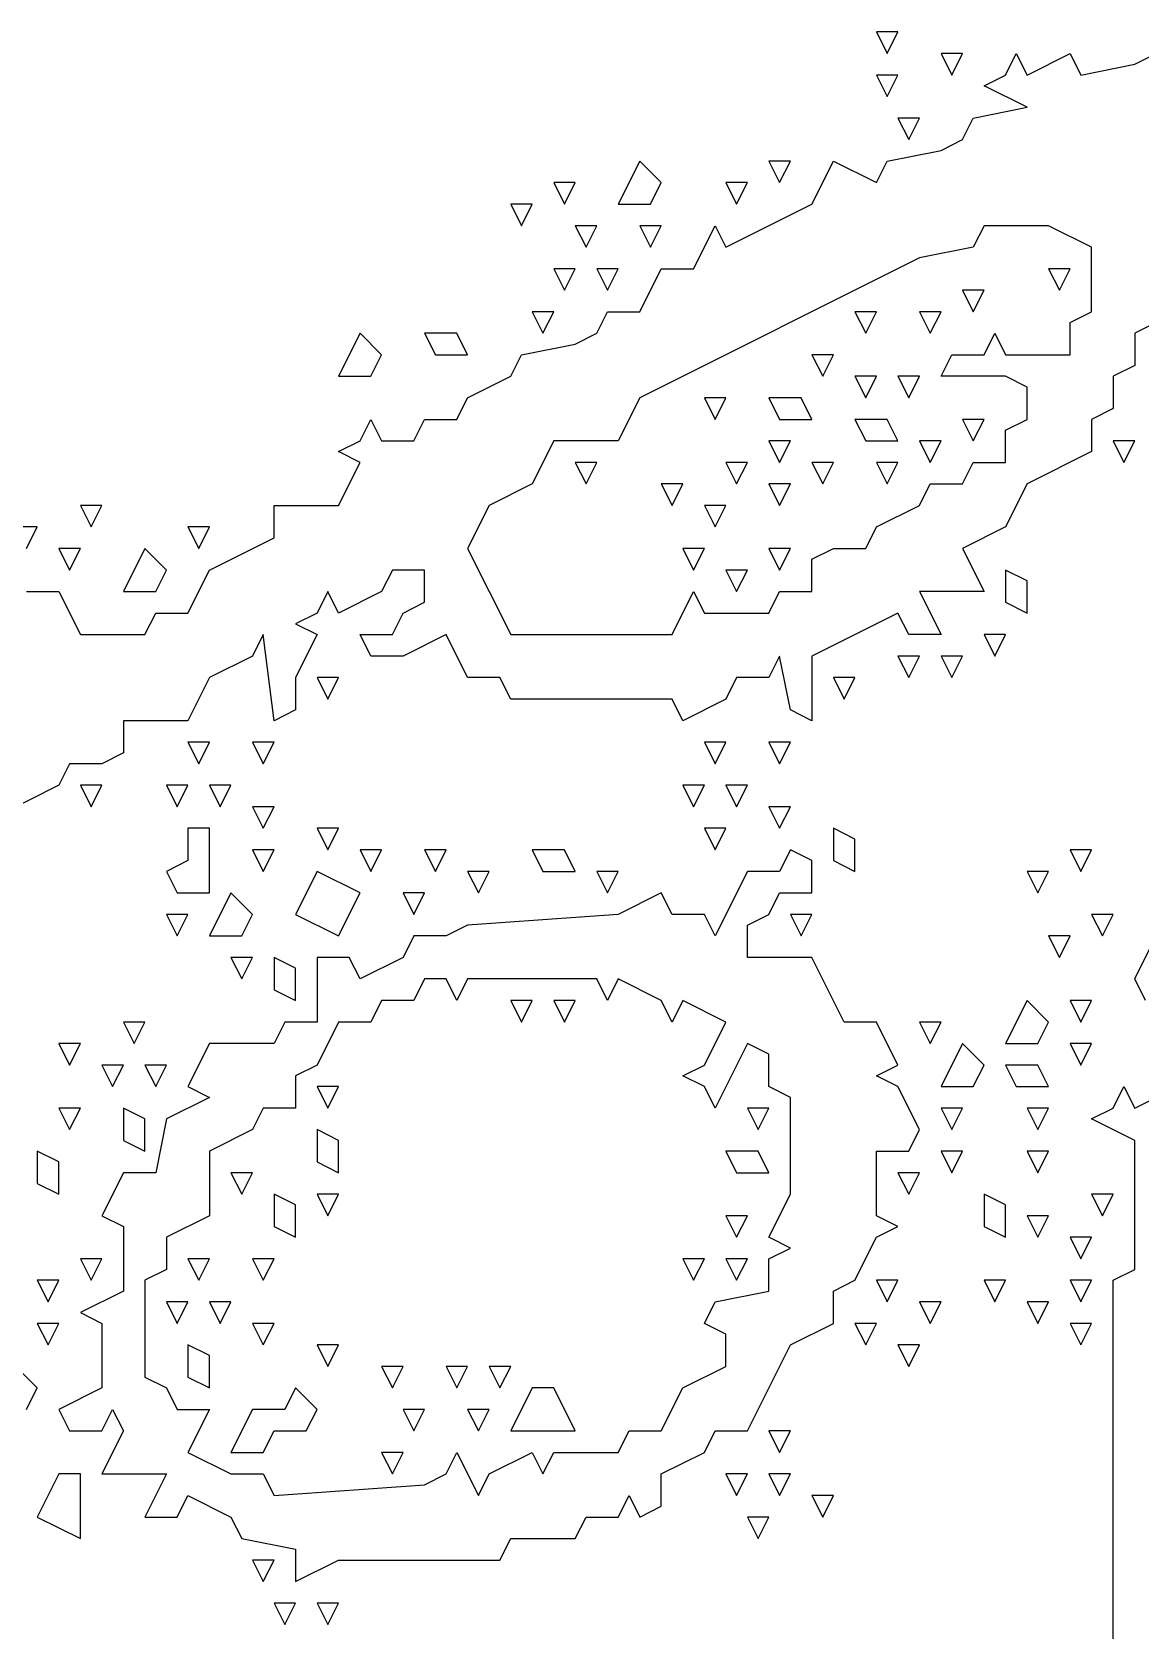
# Model space of a CAD drawing. Extents: x 2 to 124, y 0 to 170.
# Drawn here: x 62.5 to 70.79, y 79.16 to 91.12 of the extents above; entities that cross this region are included whole.
import ezdxf

# ---------------------------------------------------------------- set-up
doc = ezdxf.new("R2010")
doc.units = 0
doc.layers.add('Layer0', color=7, linetype='Continuous')

msp = doc.modelspace()

# ---------------------------------------------------------------- linework, layer by layer
at = {"layer": 'Layer0', "color": 5, "linetype": 'CONTINUOUS'}
for p, q in [((68.82102, 91.11742, 0.1), (68.90152, 90.95644, 0.1)), ((68.98201, 91.11742, 0.1), (68.82102, 91.11742, 0.1)), ((68.90152, 90.95644, 0.1), (68.98201, 91.11742, 0.1)), ((70.75284, 90.87595, 0.1), (71.07481, 91.03693, 0.1)), ((69.30398, 90.95644, 0.1), (69.38447, 90.79545, 0.1)), ((69.46496, 90.95644, 0.1), (69.30398, 90.95644, 0.1)), ((69.38447, 90.79545, 0.1), (69.46496, 90.95644, 0.1)), ((69.78693, 90.79545, 0.1), (69.86742, 90.95644, 0.1)), ((69.86742, 90.95644, 0.1), (69.94792, 90.79545, 0.1)), ((69.94792, 90.79545, 0.1), (70.26989, 90.95644, 0.1)), ((70.26989, 90.95644, 0.1), (70.35038, 90.79545, 0.1)), ((70.35038, 90.79545, 0.1), (70.75284, 90.87595, 0.1)), ((68.82102, 90.79545, 0.1), (68.90152, 90.63447, 0.1)), ((68.98201, 90.79545, 0.1), (68.82102, 90.79545, 0.1)), ((68.90152, 90.63447, 0.1), (68.98201, 90.79545, 0.1)), ((69.62595, 90.71496, 0.1), (69.78693, 90.79545, 0.1)), ((69.94792, 90.55398, 0.1), (69.62595, 90.71496, 0.1)), ((69.54545, 90.47348, 0.1), (69.94792, 90.55398, 0.1)), ((68.98201, 90.47348, 0.1), (69.0625, 90.3125, 0.1)), ((69.14299, 90.47348, 0.1), (68.98201, 90.47348, 0.1)), ((69.0625, 90.3125, 0.1), (69.14299, 90.47348, 0.1)), ((69.46496, 90.3125, 0.1), (69.54545, 90.47348, 0.1)), ((69.30398, 90.23201, 0.1), (69.46496, 90.3125, 0.1)), ((67.05019, 90.15152, 0.1), (66.8892, 89.82955, 0.1)), ((67.21117, 89.99053, 0.1), (67.05019, 90.15152, 0.1)), ((68.0161, 90.15152, 0.1), (68.09659, 89.99053, 0.1)), ((68.17708, 90.15152, 0.1), (68.0161, 90.15152, 0.1)), ((68.09659, 89.99053, 0.1), (68.17708, 90.15152, 0.1)), ((68.33807, 89.82955, 0.1), (68.49905, 90.15152, 0.1)), ((68.49905, 90.15152, 0.1), (68.82102, 89.99053, 0.1)), ((68.82102, 89.99053, 0.1), (68.90152, 90.15152, 0.1)), ((68.90152, 90.15152, 0.1), (69.30398, 90.23201, 0.1)), ((66.40625, 89.99053, 0.1), (66.48674, 89.82955, 0.1)), ((66.56723, 89.99053, 0.1), (66.40625, 89.99053, 0.1)), ((66.48674, 89.82955, 0.1), (66.56723, 89.99053, 0.1)), ((67.13068, 89.82955, 0.1), (67.21117, 89.99053, 0.1)), ((67.69413, 89.99053, 0.1), (67.77462, 89.82955, 0.1)), ((67.85511, 89.99053, 0.1), (67.69413, 89.99053, 0.1)), ((67.77462, 89.82955, 0.1), (67.85511, 89.99053, 0.1)), ((66.08428, 89.82955, 0.1), (66.16477, 89.66856, 0.1)), ((66.24527, 89.82955, 0.1), (66.08428, 89.82955, 0.1)), ((66.16477, 89.66856, 0.1), (66.24527, 89.82955, 0.1)), ((66.8892, 89.82955, 0.1), (67.13068, 89.82955, 0.1)), ((67.69413, 89.50758, 0.1), (68.33807, 89.82955, 0.1)), ((66.56723, 89.66856, 0.1), (66.64773, 89.50758, 0.1)), ((66.72822, 89.66856, 0.1), (66.56723, 89.66856, 0.1)), ((66.64773, 89.50758, 0.1), (66.72822, 89.66856, 0.1)), ((67.05019, 89.66856, 0.1), (67.13068, 89.50758, 0.1)), ((67.21117, 89.66856, 0.1), (67.05019, 89.66856, 0.1)), ((67.13068, 89.50758, 0.1), (67.21117, 89.66856, 0.1)), ((67.45265, 89.34659, 0.1), (67.61364, 89.66856, 0.1)), ((67.61364, 89.66856, 0.1), (67.69413, 89.50758, 0.1)), ((69.62595, 89.66856, 0.1), (69.54545, 89.50758, 0.1)), ((70.1089, 89.66856, 0.1), (69.62595, 89.66856, 0.1)), ((70.43087, 89.50758, 0.1), (70.1089, 89.66856, 0.1)), ((69.14299, 89.42708, 0.1), (67.05019, 88.38068, 0.1)), ((69.54545, 89.50758, 0.1), (69.14299, 89.42708, 0.1)), ((70.43087, 89.02462, 0.1), (70.43087, 89.50758, 0.1)), ((66.40625, 89.34659, 0.1), (66.48674, 89.18561, 0.1)), ((66.56723, 89.34659, 0.1), (66.40625, 89.34659, 0.1)), ((66.48674, 89.18561, 0.1), (66.56723, 89.34659, 0.1)), ((66.72822, 89.34659, 0.1), (66.80871, 89.18561, 0.1)), ((66.8892, 89.34659, 0.1), (66.72822, 89.34659, 0.1)), ((66.80871, 89.18561, 0.1), (66.8892, 89.34659, 0.1)), ((67.05019, 89.02462, 0.1), (67.21117, 89.34659, 0.1)), ((67.21117, 89.34659, 0.1), (67.45265, 89.34659, 0.1)), ((70.1089, 89.34659, 0.1), (70.18939, 89.18561, 0.1)), ((70.26989, 89.34659, 0.1), (70.1089, 89.34659, 0.1)), ((70.18939, 89.18561, 0.1), (70.26989, 89.34659, 0.1)), ((69.46496, 89.18561, 0.1), (69.54545, 89.02462, 0.1)), ((69.62595, 89.18561, 0.1), (69.46496, 89.18561, 0.1)), ((69.54545, 89.02462, 0.1), (69.62595, 89.18561, 0.1)), ((66.24527, 89.02462, 0.1), (66.32576, 88.86364, 0.1)), ((66.40625, 89.02462, 0.1), (66.24527, 89.02462, 0.1)), ((66.32576, 88.86364, 0.1), (66.40625, 89.02462, 0.1)), ((66.72822, 88.86364, 0.1), (66.80871, 89.02462, 0.1)), ((66.80871, 89.02462, 0.1), (67.05019, 89.02462, 0.1)), ((68.66004, 89.02462, 0.1), (68.74053, 88.86364, 0.1)), ((68.82102, 89.02462, 0.1), (68.66004, 89.02462, 0.1)), ((68.74053, 88.86364, 0.1), (68.82102, 89.02462, 0.1)), ((69.14299, 89.02462, 0.1), (69.22348, 88.86364, 0.1)), ((69.30398, 89.02462, 0.1), (69.14299, 89.02462, 0.1)), ((69.22348, 88.86364, 0.1), (69.30398, 89.02462, 0.1)), ((70.26989, 88.94413, 0.1), (70.43087, 89.02462, 0.1)), ((70.26989, 88.70265, 0.1), (70.26989, 88.94413, 0.1)), ((71.07481, 89.02462, 0.1), (70.75284, 88.86364, 0.1)), ((64.95739, 88.86364, 0.1), (64.7964, 88.54167, 0.1)), ((65.11837, 88.70265, 0.1), (64.95739, 88.86364, 0.1)), ((65.44034, 88.86364, 0.1), (65.52083, 88.70265, 0.1)), ((65.68182, 88.86364, 0.1), (65.44034, 88.86364, 0.1)), ((65.76231, 88.70265, 0.1), (65.68182, 88.86364, 0.1)), ((66.56723, 88.78314, 0.1), (66.72822, 88.86364, 0.1)), ((69.62595, 88.70265, 0.1), (69.70644, 88.86364, 0.1)), ((69.70644, 88.86364, 0.1), (69.78693, 88.70265, 0.1)), ((70.75284, 88.86364, 0.1), (70.75284, 88.62216, 0.1)), ((65.03788, 88.54167, 0.1), (65.11837, 88.70265, 0.1)), ((65.52083, 88.70265, 0.1), (65.76231, 88.70265, 0.1)), ((66.08428, 88.54167, 0.1), (66.16477, 88.70265, 0.1)), ((66.16477, 88.70265, 0.1), (66.56723, 88.78314, 0.1)), ((68.33807, 88.70265, 0.1), (68.41856, 88.54167, 0.1)), ((68.49905, 88.70265, 0.1), (68.33807, 88.70265, 0.1)), ((68.41856, 88.54167, 0.1), (68.49905, 88.70265, 0.1)), ((69.30398, 88.54167, 0.1), (69.38447, 88.70265, 0.1)), ((69.38447, 88.70265, 0.1), (69.62595, 88.70265, 0.1)), ((69.78693, 88.70265, 0.1), (70.26989, 88.70265, 0.1)), ((70.75284, 88.62216, 0.1), (70.59186, 88.54167, 0.1)), ((64.7964, 88.54167, 0.1), (65.03788, 88.54167, 0.1)), ((65.76231, 88.38068, 0.1), (66.08428, 88.54167, 0.1)), ((68.66004, 88.54167, 0.1), (68.74053, 88.38068, 0.1)), ((68.82102, 88.54167, 0.1), (68.66004, 88.54167, 0.1)), ((68.74053, 88.38068, 0.1), (68.82102, 88.54167, 0.1)), ((68.98201, 88.54167, 0.1), (69.0625, 88.38068, 0.1)), ((69.14299, 88.54167, 0.1), (68.98201, 88.54167, 0.1)), ((69.0625, 88.38068, 0.1), (69.14299, 88.54167, 0.1)), ((69.78693, 88.54167, 0.1), (69.30398, 88.54167, 0.1)), ((69.94792, 88.46117, 0.1), (69.78693, 88.54167, 0.1)), ((69.94792, 88.2197, 0.1), (69.94792, 88.46117, 0.1)), ((70.59186, 88.54167, 0.1), (70.59186, 88.30019, 0.1)), ((65.68182, 88.2197, 0.1), (65.76231, 88.38068, 0.1)), ((67.05019, 88.38068, 0.1), (66.8892, 88.05871, 0.1)), ((67.53314, 88.38068, 0.1), (67.61364, 88.2197, 0.1)), ((67.69413, 88.38068, 0.1), (67.53314, 88.38068, 0.1)), ((67.61364, 88.2197, 0.1), (67.69413, 88.38068, 0.1)), ((68.0161, 88.38068, 0.1), (68.09659, 88.2197, 0.1)), ((68.25758, 88.38068, 0.1), (68.0161, 88.38068, 0.1)), ((68.33807, 88.2197, 0.1), (68.25758, 88.38068, 0.1)), ((64.95739, 88.05871, 0.1), (65.03788, 88.2197, 0.1)), ((65.03788, 88.2197, 0.1), (65.11837, 88.05871, 0.1)), ((65.35985, 88.05871, 0.1), (65.44034, 88.2197, 0.1)), ((65.44034, 88.2197, 0.1), (65.68182, 88.2197, 0.1)), ((68.09659, 88.2197, 0.1), (68.33807, 88.2197, 0.1)), ((68.66004, 88.2197, 0.1), (68.74053, 88.05871, 0.1)), ((68.90152, 88.2197, 0.1), (68.66004, 88.2197, 0.1)), ((68.98201, 88.05871, 0.1), (68.90152, 88.2197, 0.1)), ((69.46496, 88.2197, 0.1), (69.54545, 88.05871, 0.1)), ((69.62595, 88.2197, 0.1), (69.46496, 88.2197, 0.1)), ((69.54545, 88.05871, 0.1), (69.62595, 88.2197, 0.1)), ((69.78693, 88.1392, 0.1), (69.94792, 88.2197, 0.1)), ((70.59186, 88.30019, 0.1), (70.43087, 88.2197, 0.1)), ((70.43087, 88.2197, 0.1), (70.43087, 87.97822, 0.1)), ((69.78693, 87.89773, 0.1), (69.78693, 88.1392, 0.1)), ((64.7964, 87.97822, 0.1), (64.95739, 88.05871, 0.1)), ((64.95739, 87.89773, 0.1), (64.7964, 87.97822, 0.1)), ((65.11837, 88.05871, 0.1), (65.35985, 88.05871, 0.1)), ((66.40625, 88.05871, 0.1), (66.24527, 87.73674, 0.1)), ((66.8892, 88.05871, 0.1), (66.40625, 88.05871, 0.1)), ((68.0161, 88.05871, 0.1), (68.09659, 87.89773, 0.1)), ((68.17708, 88.05871, 0.1), (68.0161, 88.05871, 0.1)), ((68.09659, 87.89773, 0.1), (68.17708, 88.05871, 0.1)), ((68.74053, 88.05871, 0.1), (68.98201, 88.05871, 0.1)), ((69.14299, 88.05871, 0.1), (69.22348, 87.89773, 0.1)), ((69.30398, 88.05871, 0.1), (69.14299, 88.05871, 0.1)), ((69.22348, 87.89773, 0.1), (69.30398, 88.05871, 0.1)), ((70.43087, 87.97822, 0.1), (69.94792, 87.73674, 0.1)), ((70.59186, 88.05871, 0.1), (70.67235, 87.89773, 0.1)), ((70.75284, 88.05871, 0.1), (70.59186, 88.05871, 0.1)), ((70.67235, 87.89773, 0.1), (70.75284, 88.05871, 0.1)), ((64.7964, 87.57576, 0.1), (64.95739, 87.89773, 0.1)), ((66.56723, 87.89773, 0.1), (66.64773, 87.73674, 0.1)), ((66.72822, 87.89773, 0.1), (66.56723, 87.89773, 0.1)), ((66.64773, 87.73674, 0.1), (66.72822, 87.89773, 0.1)), ((67.69413, 87.89773, 0.1), (67.77462, 87.73674, 0.1)), ((67.85511, 87.89773, 0.1), (67.69413, 87.89773, 0.1)), ((67.77462, 87.73674, 0.1), (67.85511, 87.89773, 0.1)), ((68.33807, 87.89773, 0.1), (68.41856, 87.73674, 0.1)), ((68.49905, 87.89773, 0.1), (68.33807, 87.89773, 0.1)), ((68.41856, 87.73674, 0.1), (68.49905, 87.89773, 0.1)), ((68.82102, 87.89773, 0.1), (68.90152, 87.73674, 0.1)), ((68.98201, 87.89773, 0.1), (68.82102, 87.89773, 0.1)), ((68.90152, 87.73674, 0.1), (68.98201, 87.89773, 0.1)), ((69.46496, 87.73674, 0.1), (69.54545, 87.89773, 0.1)), ((69.54545, 87.89773, 0.1), (69.78693, 87.89773, 0.1)), ((66.24527, 87.73674, 0.1), (65.9233, 87.57576, 0.1)), ((67.21117, 87.73674, 0.1), (67.29167, 87.57576, 0.1)), ((67.37216, 87.73674, 0.1), (67.21117, 87.73674, 0.1)), ((67.29167, 87.57576, 0.1), (67.37216, 87.73674, 0.1)), ((68.0161, 87.73674, 0.1), (68.09659, 87.57576, 0.1)), ((68.17708, 87.73674, 0.1), (68.0161, 87.73674, 0.1)), ((68.09659, 87.57576, 0.1), (68.17708, 87.73674, 0.1)), ((69.14299, 87.57576, 0.1), (69.22348, 87.73674, 0.1)), ((69.22348, 87.73674, 0.1), (69.46496, 87.73674, 0.1)), ((69.94792, 87.73674, 0.1), (69.78693, 87.41477, 0.1)), ((62.86458, 87.57576, 0.1), (62.94508, 87.41477, 0.1)), ((63.02557, 87.57576, 0.1), (62.86458, 87.57576, 0.1)), ((62.94508, 87.41477, 0.1), (63.02557, 87.57576, 0.1)), ((64.31345, 87.33428, 0.1), (64.31345, 87.57576, 0.1)), ((64.31345, 87.57576, 0.1), (64.7964, 87.57576, 0.1)), ((65.9233, 87.57576, 0.1), (65.76231, 87.25379, 0.1)), ((67.53314, 87.57576, 0.1), (67.61364, 87.41477, 0.1)), ((67.69413, 87.57576, 0.1), (67.53314, 87.57576, 0.1)), ((67.61364, 87.41477, 0.1), (67.69413, 87.57576, 0.1)), ((68.82102, 87.41477, 0.1), (69.14299, 87.57576, 0.1)), ((62.54261, 87.41477, 0.1), (62.38163, 87.41477, 0.1)), ((62.46212, 87.25379, 0.1), (62.54261, 87.41477, 0.1)), ((63.66951, 87.41477, 0.1), (63.75, 87.25379, 0.1)), ((63.83049, 87.41477, 0.1), (63.66951, 87.41477, 0.1)), ((63.75, 87.25379, 0.1), (63.83049, 87.41477, 0.1)), ((68.74053, 87.25379, 0.1), (68.82102, 87.41477, 0.1)), ((69.78693, 87.41477, 0.1), (69.46496, 87.25379, 0.1)), ((63.83049, 87.0928, 0.1), (64.31345, 87.33428, 0.1)), ((62.7036, 87.25379, 0.1), (62.78409, 87.0928, 0.1)), ((62.86458, 87.25379, 0.1), (62.7036, 87.25379, 0.1)), ((62.78409, 87.0928, 0.1), (62.86458, 87.25379, 0.1)), ((63.34754, 87.25379, 0.1), (63.18655, 86.93182, 0.1)), ((63.50852, 87.0928, 0.1), (63.34754, 87.25379, 0.1)), ((65.76231, 87.25379, 0.1), (66.08428, 86.60985, 0.1)), ((67.37216, 87.25379, 0.1), (67.45265, 87.0928, 0.1)), ((67.53314, 87.25379, 0.1), (67.37216, 87.25379, 0.1)), ((67.45265, 87.0928, 0.1), (67.53314, 87.25379, 0.1)), ((68.0161, 87.25379, 0.1), (68.09659, 87.0928, 0.1)), ((68.17708, 87.25379, 0.1), (68.0161, 87.25379, 0.1)), ((68.09659, 87.0928, 0.1), (68.17708, 87.25379, 0.1)), ((68.33807, 87.1733, 0.1), (68.49905, 87.25379, 0.1)), ((68.33807, 86.93182, 0.1), (68.33807, 87.1733, 0.1)), ((68.49905, 87.25379, 0.1), (68.74053, 87.25379, 0.1)), ((69.46496, 87.25379, 0.1), (69.62595, 86.93182, 0.1)), ((63.42803, 86.93182, 0.1), (63.50852, 87.0928, 0.1)), ((63.66951, 86.77083, 0.1), (63.83049, 87.0928, 0.1)), ((65.19886, 87.0928, 0.1), (65.11837, 86.93182, 0.1)), ((65.44034, 87.0928, 0.1), (65.19886, 87.0928, 0.1)), ((65.44034, 86.85133, 0.1), (65.44034, 87.0928, 0.1)), ((67.69413, 87.0928, 0.1), (67.77462, 86.93182, 0.1)), ((67.85511, 87.0928, 0.1), (67.69413, 87.0928, 0.1)), ((67.77462, 86.93182, 0.1), (67.85511, 87.0928, 0.1)), ((69.78693, 87.0928, 0.1), (69.78693, 86.85133, 0.1)), ((69.94792, 87.01231, 0.1), (69.78693, 87.0928, 0.1)), ((62.46212, 86.93182, 0.1), (62.7036, 86.93182, 0.1)), ((62.7036, 86.93182, 0.1), (62.86458, 86.60985, 0.1)), ((63.18655, 86.93182, 0.1), (63.42803, 86.93182, 0.1)), ((64.71591, 86.93182, 0.1), (64.63542, 86.77083, 0.1)), ((64.7964, 86.77083, 0.1), (64.71591, 86.93182, 0.1)), ((65.11837, 86.93182, 0.1), (64.7964, 86.77083, 0.1)), ((67.29167, 86.60985, 0.1), (67.45265, 86.93182, 0.1)), ((67.45265, 86.93182, 0.1), (67.53314, 86.77083, 0.1)), ((68.0161, 86.77083, 0.1), (68.09659, 86.93182, 0.1)), ((68.09659, 86.93182, 0.1), (68.33807, 86.93182, 0.1)), ((69.62595, 86.93182, 0.1), (69.14299, 86.93182, 0.1)), ((69.14299, 86.93182, 0.1), (69.30398, 86.60985, 0.1)), ((69.94792, 86.77083, 0.1), (69.94792, 87.01231, 0.1)), ((65.27936, 86.77083, 0.1), (65.44034, 86.85133, 0.1)), ((69.78693, 86.85133, 0.1), (69.94792, 86.77083, 0.1)), ((63.34754, 86.60985, 0.1), (63.42803, 86.77083, 0.1)), ((63.42803, 86.77083, 0.1), (63.66951, 86.77083, 0.1)), ((64.63542, 86.77083, 0.1), (64.47443, 86.69034, 0.1)), ((64.47443, 86.69034, 0.1), (64.63542, 86.60985, 0.1)), ((65.19886, 86.60985, 0.1), (65.27936, 86.77083, 0.1)), ((67.53314, 86.77083, 0.1), (68.0161, 86.77083, 0.1)), ((68.98201, 86.77083, 0.1), (68.33807, 86.44886, 0.1)), ((69.0625, 86.60985, 0.1), (68.98201, 86.77083, 0.1)), ((62.86458, 86.60985, 0.1), (63.34754, 86.60985, 0.1)), ((64.23295, 86.60985, 0.1), (64.15246, 86.44886, 0.1)), ((64.31345, 85.96591, 0.1), (64.23295, 86.60985, 0.1)), ((64.63542, 86.60985, 0.1), (64.47443, 86.28788, 0.1)), ((65.03788, 86.44886, 0.1), (64.95739, 86.60985, 0.1)), ((64.95739, 86.60985, 0.1), (65.19886, 86.60985, 0.1)), ((65.60133, 86.60985, 0.1), (65.27936, 86.44886, 0.1)), ((65.76231, 86.28788, 0.1), (65.60133, 86.60985, 0.1)), ((66.08428, 86.60985, 0.1), (67.29167, 86.60985, 0.1)), ((69.30398, 86.60985, 0.1), (69.0625, 86.60985, 0.1)), ((69.62595, 86.60985, 0.1), (69.70644, 86.44886, 0.1)), ((69.78693, 86.60985, 0.1), (69.62595, 86.60985, 0.1)), ((69.70644, 86.44886, 0.1), (69.78693, 86.60985, 0.1)), ((64.15246, 86.44886, 0.1), (63.83049, 86.28788, 0.1)), ((65.27936, 86.44886, 0.1), (65.03788, 86.44886, 0.1)), ((68.09659, 86.44886, 0.1), (68.0161, 86.28788, 0.1)), ((68.17708, 86.0464, 0.1), (68.09659, 86.44886, 0.1)), ((68.33807, 86.44886, 0.1), (68.33807, 85.96591, 0.1)), ((68.98201, 86.44886, 0.1), (69.0625, 86.28788, 0.1)), ((69.14299, 86.44886, 0.1), (68.98201, 86.44886, 0.1)), ((69.0625, 86.28788, 0.1), (69.14299, 86.44886, 0.1)), ((69.30398, 86.44886, 0.1), (69.38447, 86.28788, 0.1)), ((69.46496, 86.44886, 0.1), (69.30398, 86.44886, 0.1)), ((69.38447, 86.28788, 0.1), (69.46496, 86.44886, 0.1)), ((63.83049, 86.28788, 0.1), (63.66951, 85.96591, 0.1)), ((64.47443, 86.28788, 0.1), (64.47443, 86.0464, 0.1)), ((64.63542, 86.28788, 0.1), (64.71591, 86.12689, 0.1)), ((64.7964, 86.28788, 0.1), (64.63542, 86.28788, 0.1)), ((64.71591, 86.12689, 0.1), (64.7964, 86.28788, 0.1)), ((66.00379, 86.28788, 0.1), (65.76231, 86.28788, 0.1)), ((66.08428, 86.12689, 0.1), (66.00379, 86.28788, 0.1)), ((67.77462, 86.28788, 0.1), (67.69413, 86.12689, 0.1)), ((68.0161, 86.28788, 0.1), (67.77462, 86.28788, 0.1)), ((68.49905, 86.28788, 0.1), (68.57955, 86.12689, 0.1)), ((68.66004, 86.28788, 0.1), (68.49905, 86.28788, 0.1)), ((68.57955, 86.12689, 0.1), (68.66004, 86.28788, 0.1)), ((67.29167, 86.12689, 0.1), (66.08428, 86.12689, 0.1)), ((67.37216, 85.96591, 0.1), (67.29167, 86.12689, 0.1)), ((67.69413, 86.12689, 0.1), (67.37216, 85.96591, 0.1)), ((63.66951, 85.96591, 0.1), (63.18655, 85.96591, 0.1)), ((63.18655, 85.96591, 0.1), (63.18655, 85.72443, 0.1)), ((64.47443, 86.0464, 0.1), (64.31345, 85.96591, 0.1)), ((68.33807, 85.96591, 0.1), (68.17708, 86.0464, 0.1)), ((63.18655, 85.72443, 0.1), (63.02557, 85.64394, 0.1)), ((63.66951, 85.80492, 0.1), (63.75, 85.64394, 0.1)), ((63.83049, 85.80492, 0.1), (63.66951, 85.80492, 0.1)), ((63.75, 85.64394, 0.1), (63.83049, 85.80492, 0.1)), ((64.15246, 85.80492, 0.1), (64.23295, 85.64394, 0.1)), ((64.31345, 85.80492, 0.1), (64.15246, 85.80492, 0.1)), ((64.23295, 85.64394, 0.1), (64.31345, 85.80492, 0.1)), ((67.53314, 85.80492, 0.1), (67.61364, 85.64394, 0.1)), ((67.69413, 85.80492, 0.1), (67.53314, 85.80492, 0.1)), ((67.61364, 85.64394, 0.1), (67.69413, 85.80492, 0.1)), ((68.0161, 85.80492, 0.1), (68.09659, 85.64394, 0.1)), ((68.17708, 85.80492, 0.1), (68.0161, 85.80492, 0.1)), ((68.09659, 85.64394, 0.1), (68.17708, 85.80492, 0.1)), ((62.78409, 85.64394, 0.1), (62.7036, 85.48295, 0.1)), ((63.02557, 85.64394, 0.1), (62.78409, 85.64394, 0.1)), ((62.7036, 85.48295, 0.1), (62.05966, 85.16098, 0.1)), ((62.86458, 85.48295, 0.1), (62.94508, 85.32197, 0.1)), ((63.02557, 85.48295, 0.1), (62.86458, 85.48295, 0.1)), ((62.94508, 85.32197, 0.1), (63.02557, 85.48295, 0.1)), ((63.50852, 85.48295, 0.1), (63.58902, 85.32197, 0.1)), ((63.66951, 85.48295, 0.1), (63.50852, 85.48295, 0.1)), ((63.58902, 85.32197, 0.1), (63.66951, 85.48295, 0.1)), ((63.83049, 85.48295, 0.1), (63.91098, 85.32197, 0.1)), ((63.99148, 85.48295, 0.1), (63.83049, 85.48295, 0.1)), ((63.91098, 85.32197, 0.1), (63.99148, 85.48295, 0.1)), ((67.37216, 85.48295, 0.1), (67.45265, 85.32197, 0.1)), ((67.53314, 85.48295, 0.1), (67.37216, 85.48295, 0.1)), ((67.45265, 85.32197, 0.1), (67.53314, 85.48295, 0.1)), ((67.69413, 85.48295, 0.1), (67.77462, 85.32197, 0.1)), ((67.85511, 85.48295, 0.1), (67.69413, 85.48295, 0.1)), ((67.77462, 85.32197, 0.1), (67.85511, 85.48295, 0.1)), ((64.15246, 85.32197, 0.1), (64.23295, 85.16098, 0.1)), ((64.31345, 85.32197, 0.1), (64.15246, 85.32197, 0.1)), ((64.23295, 85.16098, 0.1), (64.31345, 85.32197, 0.1)), ((68.0161, 85.32197, 0.1), (68.09659, 85.16098, 0.1)), ((68.17708, 85.32197, 0.1), (68.0161, 85.32197, 0.1)), ((68.09659, 85.16098, 0.1), (68.17708, 85.32197, 0.1)), ((63.66951, 85.16098, 0.1), (63.66951, 84.91951, 0.1)), ((63.83049, 85.16098, 0.1), (63.66951, 85.16098, 0.1)), ((63.83049, 84.67803, 0.1), (63.83049, 85.16098, 0.1)), ((64.63542, 85.16098, 0.1), (64.71591, 85, 0.1)), ((64.7964, 85.16098, 0.1), (64.63542, 85.16098, 0.1)), ((64.71591, 85, 0.1), (64.7964, 85.16098, 0.1)), ((67.53314, 85.16098, 0.1), (67.61364, 85, 0.1)), ((67.69413, 85.16098, 0.1), (67.53314, 85.16098, 0.1)), ((67.61364, 85, 0.1), (67.69413, 85.16098, 0.1)), ((68.49905, 85.16098, 0.1), (68.49905, 84.91951, 0.1)), ((68.66004, 85.08049, 0.1), (68.49905, 85.16098, 0.1)), ((64.15246, 85, 0.1), (64.23295, 84.83902, 0.1)), ((64.31345, 85, 0.1), (64.15246, 85, 0.1)), ((64.23295, 84.83902, 0.1), (64.31345, 85, 0.1)), ((64.95739, 85, 0.1), (65.03788, 84.83902, 0.1)), ((65.11837, 85, 0.1), (64.95739, 85, 0.1)), ((65.03788, 84.83902, 0.1), (65.11837, 85, 0.1)), ((65.44034, 85, 0.1), (65.52083, 84.83902, 0.1)), ((65.60133, 85, 0.1), (65.44034, 85, 0.1)), ((65.52083, 84.83902, 0.1), (65.60133, 85, 0.1)), ((66.24527, 85, 0.1), (66.32576, 84.83902, 0.1)), ((66.48674, 85, 0.1), (66.24527, 85, 0.1)), ((66.56723, 84.83902, 0.1), (66.48674, 85, 0.1)), ((68.17708, 85, 0.1), (68.09659, 84.83902, 0.1)), ((68.33807, 84.91951, 0.1), (68.17708, 85, 0.1)), ((68.66004, 84.83902, 0.1), (68.66004, 85.08049, 0.1)), ((70.26989, 85, 0.1), (70.35038, 84.83902, 0.1)), ((70.43087, 85, 0.1), (70.26989, 85, 0.1)), ((70.35038, 84.83902, 0.1), (70.43087, 85, 0.1)), ((63.66951, 84.91951, 0.1), (63.50852, 84.83902, 0.1)), ((68.33807, 84.67803, 0.1), (68.33807, 84.91951, 0.1)), ((68.49905, 84.91951, 0.1), (68.66004, 84.83902, 0.1)), ((63.50852, 84.83902, 0.1), (63.58902, 84.67803, 0.1)), ((64.63542, 84.83902, 0.1), (64.47443, 84.51705, 0.1)), ((64.95739, 84.67803, 0.1), (64.63542, 84.83902, 0.1)), ((65.76231, 84.83902, 0.1), (65.8428, 84.67803, 0.1)), ((65.9233, 84.83902, 0.1), (65.76231, 84.83902, 0.1)), ((65.8428, 84.67803, 0.1), (65.9233, 84.83902, 0.1)), ((66.32576, 84.83902, 0.1), (66.56723, 84.83902, 0.1)), ((66.72822, 84.83902, 0.1), (66.80871, 84.67803, 0.1)), ((66.8892, 84.83902, 0.1), (66.72822, 84.83902, 0.1)), ((66.80871, 84.67803, 0.1), (66.8892, 84.83902, 0.1)), ((67.85511, 84.83902, 0.1), (67.61364, 84.35606, 0.1)), ((68.09659, 84.83902, 0.1), (67.85511, 84.83902, 0.1)), ((69.94792, 84.83902, 0.1), (70.02841, 84.67803, 0.1)), ((70.1089, 84.83902, 0.1), (69.94792, 84.83902, 0.1)), ((70.02841, 84.67803, 0.1), (70.1089, 84.83902, 0.1)), ((63.58902, 84.67803, 0.1), (63.83049, 84.67803, 0.1)), ((63.99148, 84.67803, 0.1), (63.83049, 84.35606, 0.1)), ((64.15246, 84.51705, 0.1), (63.99148, 84.67803, 0.1)), ((64.7964, 84.35606, 0.1), (64.95739, 84.67803, 0.1)), ((65.27936, 84.67803, 0.1), (65.35985, 84.51705, 0.1)), ((65.44034, 84.67803, 0.1), (65.27936, 84.67803, 0.1)), ((65.35985, 84.51705, 0.1), (65.44034, 84.67803, 0.1)), ((67.21117, 84.67803, 0.1), (66.8892, 84.51705, 0.1)), ((67.29167, 84.51705, 0.1), (67.21117, 84.67803, 0.1)), ((68.0161, 84.51705, 0.1), (68.09659, 84.67803, 0.1)), ((68.09659, 84.67803, 0.1), (68.33807, 84.67803, 0.1)), ((63.50852, 84.51705, 0.1), (63.58902, 84.35606, 0.1)), ((63.66951, 84.51705, 0.1), (63.50852, 84.51705, 0.1)), ((63.58902, 84.35606, 0.1), (63.66951, 84.51705, 0.1)), ((64.07197, 84.35606, 0.1), (64.15246, 84.51705, 0.1)), ((64.47443, 84.51705, 0.1), (64.7964, 84.35606, 0.1)), ((66.8892, 84.51705, 0.1), (65.76231, 84.43655, 0.1)), ((67.53314, 84.51705, 0.1), (67.29167, 84.51705, 0.1)), ((67.61364, 84.35606, 0.1), (67.53314, 84.51705, 0.1)), ((67.85511, 84.43655, 0.1), (68.0161, 84.51705, 0.1)), ((68.17708, 84.51705, 0.1), (68.25758, 84.35606, 0.1)), ((68.33807, 84.51705, 0.1), (68.17708, 84.51705, 0.1)), ((68.25758, 84.35606, 0.1), (68.33807, 84.51705, 0.1)), ((70.43087, 84.51705, 0.1), (70.51136, 84.35606, 0.1)), ((70.59186, 84.51705, 0.1), (70.43087, 84.51705, 0.1)), ((70.51136, 84.35606, 0.1), (70.59186, 84.51705, 0.1)), ((65.76231, 84.43655, 0.1), (65.60133, 84.35606, 0.1)), ((67.85511, 84.19508, 0.1), (67.85511, 84.43655, 0.1)), ((63.83049, 84.35606, 0.1), (64.07197, 84.35606, 0.1)), ((65.35985, 84.35606, 0.1), (65.27936, 84.19508, 0.1)), ((65.60133, 84.35606, 0.1), (65.35985, 84.35606, 0.1)), ((70.1089, 84.35606, 0.1), (70.18939, 84.19508, 0.1)), ((70.26989, 84.35606, 0.1), (70.1089, 84.35606, 0.1)), ((70.18939, 84.19508, 0.1), (70.26989, 84.35606, 0.1)), ((70.75284, 84.03409, 0.1), (70.91383, 84.35606, 0.1)), ((63.99148, 84.19508, 0.1), (64.07197, 84.03409, 0.1)), ((64.15246, 84.19508, 0.1), (63.99148, 84.19508, 0.1)), ((64.07197, 84.03409, 0.1), (64.15246, 84.19508, 0.1)), ((64.31345, 84.19508, 0.1), (64.31345, 83.9536, 0.1)), ((64.47443, 84.11458, 0.1), (64.31345, 84.19508, 0.1)), ((64.87689, 84.19508, 0.1), (64.63542, 84.19508, 0.1)), ((64.63542, 84.19508, 0.1), (64.63542, 83.71212, 0.1)), ((64.95739, 84.03409, 0.1), (64.87689, 84.19508, 0.1)), ((65.27936, 84.19508, 0.1), (64.95739, 84.03409, 0.1)), ((68.33807, 84.19508, 0.1), (67.85511, 84.19508, 0.1)), ((68.57955, 83.71212, 0.1), (68.33807, 84.19508, 0.1)), ((64.47443, 83.87311, 0.1), (64.47443, 84.11458, 0.1)), ((65.44034, 84.03409, 0.1), (65.35985, 83.87311, 0.1)), ((65.60133, 84.03409, 0.1), (65.44034, 84.03409, 0.1)), ((65.68182, 83.87311, 0.1), (65.60133, 84.03409, 0.1)), ((65.76231, 84.03409, 0.1), (65.68182, 83.87311, 0.1)), ((66.72822, 84.03409, 0.1), (65.76231, 84.03409, 0.1)), ((66.80871, 83.87311, 0.1), (66.72822, 84.03409, 0.1)), ((66.8892, 84.03409, 0.1), (66.80871, 83.87311, 0.1)), ((67.21117, 83.87311, 0.1), (66.8892, 84.03409, 0.1)), ((70.83333, 83.87311, 0.1), (70.75284, 84.03409, 0.1)), ((64.31345, 83.9536, 0.1), (64.47443, 83.87311, 0.1)), ((65.11837, 83.87311, 0.1), (65.03788, 83.71212, 0.1)), ((65.35985, 83.87311, 0.1), (65.11837, 83.87311, 0.1)), ((66.08428, 83.87311, 0.1), (66.16477, 83.71212, 0.1)), ((66.24527, 83.87311, 0.1), (66.08428, 83.87311, 0.1)), ((66.16477, 83.71212, 0.1), (66.24527, 83.87311, 0.1)), ((66.40625, 83.87311, 0.1), (66.48674, 83.71212, 0.1)), ((66.56723, 83.87311, 0.1), (66.40625, 83.87311, 0.1)), ((66.48674, 83.71212, 0.1), (66.56723, 83.87311, 0.1)), ((67.29167, 83.71212, 0.1), (67.21117, 83.87311, 0.1)), ((67.37216, 83.87311, 0.1), (67.29167, 83.71212, 0.1)), ((67.69413, 83.71212, 0.1), (67.37216, 83.87311, 0.1)), ((69.94792, 83.87311, 0.1), (69.78693, 83.55114, 0.1)), ((70.1089, 83.71212, 0.1), (69.94792, 83.87311, 0.1)), ((70.26989, 83.87311, 0.1), (70.35038, 83.71212, 0.1)), ((70.43087, 83.87311, 0.1), (70.26989, 83.87311, 0.1)), ((70.35038, 83.71212, 0.1), (70.43087, 83.87311, 0.1)), ((63.18655, 83.71212, 0.1), (63.26705, 83.55114, 0.1)), ((63.34754, 83.71212, 0.1), (63.18655, 83.71212, 0.1)), ((63.26705, 83.55114, 0.1), (63.34754, 83.71212, 0.1)), ((64.39394, 83.71212, 0.1), (64.31345, 83.55114, 0.1)), ((64.63542, 83.71212, 0.1), (64.39394, 83.71212, 0.1)), ((64.7964, 83.71212, 0.1), (64.63542, 83.39015, 0.1)), ((65.03788, 83.71212, 0.1), (64.7964, 83.71212, 0.1)), ((67.53314, 83.39015, 0.1), (67.69413, 83.71212, 0.1)), ((68.82102, 83.71212, 0.1), (68.57955, 83.71212, 0.1)), ((68.98201, 83.39015, 0.1), (68.82102, 83.71212, 0.1)), ((69.14299, 83.71212, 0.1), (69.22348, 83.55114, 0.1)), ((69.30398, 83.71212, 0.1), (69.14299, 83.71212, 0.1)), ((69.22348, 83.55114, 0.1), (69.30398, 83.71212, 0.1)), ((70.02841, 83.55114, 0.1), (70.1089, 83.71212, 0.1)), ((62.7036, 83.55114, 0.1), (62.78409, 83.39015, 0.1)), ((62.86458, 83.55114, 0.1), (62.7036, 83.55114, 0.1)), ((62.78409, 83.39015, 0.1), (62.86458, 83.55114, 0.1)), ((63.83049, 83.55114, 0.1), (63.66951, 83.22917, 0.1)), ((64.31345, 83.55114, 0.1), (63.83049, 83.55114, 0.1)), ((67.85511, 83.55114, 0.1), (67.61364, 83.06818, 0.1)), ((68.0161, 83.47064, 0.1), (67.85511, 83.55114, 0.1)), ((68.0161, 83.22917, 0.1), (68.0161, 83.47064, 0.1)), ((69.46496, 83.55114, 0.1), (69.30398, 83.22917, 0.1)), ((69.62595, 83.39015, 0.1), (69.46496, 83.55114, 0.1)), ((69.78693, 83.55114, 0.1), (70.02841, 83.55114, 0.1)), ((70.26989, 83.55114, 0.1), (70.35038, 83.39015, 0.1)), ((70.43087, 83.55114, 0.1), (70.26989, 83.55114, 0.1)), ((70.35038, 83.39015, 0.1), (70.43087, 83.55114, 0.1)), ((63.02557, 83.39015, 0.1), (63.10606, 83.22917, 0.1)), ((63.18655, 83.39015, 0.1), (63.02557, 83.39015, 0.1)), ((63.10606, 83.22917, 0.1), (63.18655, 83.39015, 0.1)), ((63.34754, 83.39015, 0.1), (63.42803, 83.22917, 0.1)), ((63.50852, 83.39015, 0.1), (63.34754, 83.39015, 0.1)), ((63.42803, 83.22917, 0.1), (63.50852, 83.39015, 0.1)), ((64.63542, 83.39015, 0.1), (64.47443, 83.30966, 0.1)), ((67.37216, 83.30966, 0.1), (67.53314, 83.39015, 0.1)), ((68.82102, 83.30966, 0.1), (68.98201, 83.39015, 0.1)), ((69.54545, 83.22917, 0.1), (69.62595, 83.39015, 0.1)), ((69.78693, 83.39015, 0.1), (69.86742, 83.22917, 0.1)), ((70.02841, 83.39015, 0.1), (69.78693, 83.39015, 0.1)), ((70.1089, 83.22917, 0.1), (70.02841, 83.39015, 0.1)), ((63.66951, 83.22917, 0.1), (63.83049, 83.14867, 0.1)), ((64.47443, 83.30966, 0.1), (64.47443, 83.06818, 0.1)), ((64.63542, 83.22917, 0.1), (64.71591, 83.06818, 0.1)), ((64.7964, 83.22917, 0.1), (64.63542, 83.22917, 0.1)), ((64.71591, 83.06818, 0.1), (64.7964, 83.22917, 0.1)), ((67.53314, 83.22917, 0.1), (67.37216, 83.30966, 0.1)), ((67.61364, 83.06818, 0.1), (67.53314, 83.22917, 0.1)), ((68.17708, 83.14867, 0.1), (68.0161, 83.22917, 0.1)), ((68.98201, 83.22917, 0.1), (68.82102, 83.30966, 0.1)), ((69.14299, 82.9072, 0.1), (68.98201, 83.22917, 0.1)), ((69.30398, 83.22917, 0.1), (69.54545, 83.22917, 0.1)), ((69.86742, 83.22917, 0.1), (70.1089, 83.22917, 0.1)), ((70.59186, 83.06818, 0.1), (70.67235, 83.22917, 0.1)), ((70.67235, 83.22917, 0.1), (70.75284, 83.06818, 0.1)), ((63.83049, 83.14867, 0.1), (63.50852, 82.98769, 0.1)), ((68.17708, 82.42424, 0.1), (68.17708, 83.14867, 0.1)), ((70.75284, 83.06818, 0.1), (70.91383, 83.14867, 0.1)), ((62.7036, 83.06818, 0.1), (62.78409, 82.9072, 0.1)), ((62.86458, 83.06818, 0.1), (62.7036, 83.06818, 0.1)), ((62.78409, 82.9072, 0.1), (62.86458, 83.06818, 0.1)), ((63.18655, 83.06818, 0.1), (63.18655, 82.8267, 0.1)), ((63.34754, 82.98769, 0.1), (63.18655, 83.06818, 0.1)), ((63.34754, 82.74621, 0.1), (63.34754, 82.98769, 0.1)), ((63.50852, 82.98769, 0.1), (63.42803, 82.58523, 0.1)), ((64.23295, 83.06818, 0.1), (64.15246, 82.9072, 0.1)), ((64.47443, 83.06818, 0.1), (64.23295, 83.06818, 0.1)), ((67.85511, 83.06818, 0.1), (67.93561, 82.9072, 0.1)), ((68.0161, 83.06818, 0.1), (67.85511, 83.06818, 0.1)), ((67.93561, 82.9072, 0.1), (68.0161, 83.06818, 0.1)), ((69.30398, 83.06818, 0.1), (69.38447, 82.9072, 0.1)), ((69.46496, 83.06818, 0.1), (69.30398, 83.06818, 0.1)), ((69.38447, 82.9072, 0.1), (69.46496, 83.06818, 0.1)), ((69.94792, 83.06818, 0.1), (70.02841, 82.9072, 0.1)), ((70.1089, 83.06818, 0.1), (69.94792, 83.06818, 0.1)), ((70.02841, 82.9072, 0.1), (70.1089, 83.06818, 0.1)), ((70.43087, 82.98769, 0.1), (70.59186, 83.06818, 0.1)), ((70.75284, 82.8267, 0.1), (70.43087, 82.98769, 0.1)), ((64.15246, 82.9072, 0.1), (63.83049, 82.74621, 0.1)), ((64.63542, 82.9072, 0.1), (64.63542, 82.66572, 0.1)), ((64.7964, 82.8267, 0.1), (64.63542, 82.9072, 0.1)), ((69.0625, 82.74621, 0.1), (69.14299, 82.9072, 0.1)), ((62.54261, 82.74621, 0.1), (62.54261, 82.50473, 0.1)), ((62.7036, 82.66572, 0.1), (62.54261, 82.74621, 0.1)), ((63.18655, 82.8267, 0.1), (63.34754, 82.74621, 0.1)), ((63.83049, 82.74621, 0.1), (63.83049, 82.26326, 0.1)), ((64.7964, 82.58523, 0.1), (64.7964, 82.8267, 0.1)), ((67.69413, 82.74621, 0.1), (67.77462, 82.58523, 0.1)), ((67.93561, 82.74621, 0.1), (67.69413, 82.74621, 0.1)), ((68.0161, 82.58523, 0.1), (67.93561, 82.74621, 0.1)), ((68.82102, 82.26326, 0.1), (68.82102, 82.74621, 0.1)), ((68.82102, 82.74621, 0.1), (69.0625, 82.74621, 0.1)), ((69.30398, 82.74621, 0.1), (69.38447, 82.58523, 0.1)), ((69.46496, 82.74621, 0.1), (69.30398, 82.74621, 0.1)), ((69.38447, 82.58523, 0.1), (69.46496, 82.74621, 0.1)), ((69.94792, 82.74621, 0.1), (70.02841, 82.58523, 0.1)), ((70.1089, 82.74621, 0.1), (69.94792, 82.74621, 0.1)), ((70.02841, 82.58523, 0.1), (70.1089, 82.74621, 0.1)), ((70.75284, 81.8608, 0.1), (70.75284, 82.8267, 0.1)), ((62.7036, 82.42424, 0.1), (62.7036, 82.66572, 0.1)), ((64.63542, 82.66572, 0.1), (64.7964, 82.58523, 0.1)), ((62.54261, 82.50473, 0.1), (62.7036, 82.42424, 0.1)), ((63.18655, 82.58523, 0.1), (63.02557, 82.26326, 0.1)), ((63.42803, 82.58523, 0.1), (63.18655, 82.58523, 0.1)), ((63.99148, 82.58523, 0.1), (64.07197, 82.42424, 0.1)), ((64.15246, 82.58523, 0.1), (63.99148, 82.58523, 0.1)), ((64.07197, 82.42424, 0.1), (64.15246, 82.58523, 0.1)), ((67.77462, 82.58523, 0.1), (68.0161, 82.58523, 0.1)), ((68.98201, 82.58523, 0.1), (69.0625, 82.42424, 0.1)), ((69.14299, 82.58523, 0.1), (68.98201, 82.58523, 0.1)), ((69.0625, 82.42424, 0.1), (69.14299, 82.58523, 0.1)), ((64.31345, 82.42424, 0.1), (64.31345, 82.18277, 0.1)), ((64.47443, 82.34375, 0.1), (64.31345, 82.42424, 0.1)), ((64.63542, 82.42424, 0.1), (64.71591, 82.26326, 0.1)), ((64.7964, 82.42424, 0.1), (64.63542, 82.42424, 0.1)), ((64.71591, 82.26326, 0.1), (64.7964, 82.42424, 0.1)), ((68.0161, 82.10227, 0.1), (68.17708, 82.42424, 0.1)), ((69.62595, 82.42424, 0.1), (69.62595, 82.18277, 0.1)), ((69.78693, 82.34375, 0.1), (69.62595, 82.42424, 0.1)), ((70.43087, 82.42424, 0.1), (70.51136, 82.26326, 0.1)), ((70.59186, 82.42424, 0.1), (70.43087, 82.42424, 0.1)), ((70.51136, 82.26326, 0.1), (70.59186, 82.42424, 0.1)), ((63.02557, 82.26326, 0.1), (63.18655, 82.18277, 0.1)), ((63.83049, 82.26326, 0.1), (63.50852, 82.10227, 0.1)), ((64.47443, 82.10227, 0.1), (64.47443, 82.34375, 0.1)), ((67.69413, 82.26326, 0.1), (67.77462, 82.10227, 0.1)), ((67.85511, 82.26326, 0.1), (67.69413, 82.26326, 0.1)), ((67.77462, 82.10227, 0.1), (67.85511, 82.26326, 0.1)), ((68.98201, 82.18277, 0.1), (68.82102, 82.26326, 0.1)), ((69.78693, 82.10227, 0.1), (69.78693, 82.34375, 0.1)), ((69.94792, 82.26326, 0.1), (70.02841, 82.10227, 0.1)), ((70.1089, 82.26326, 0.1), (69.94792, 82.26326, 0.1)), ((70.02841, 82.10227, 0.1), (70.1089, 82.26326, 0.1)), ((63.18655, 82.18277, 0.1), (63.18655, 81.69981, 0.1)), ((64.31345, 82.18277, 0.1), (64.47443, 82.10227, 0.1)), ((68.82102, 82.10227, 0.1), (68.98201, 82.18277, 0.1)), ((69.62595, 82.18277, 0.1), (69.78693, 82.10227, 0.1)), ((63.50852, 82.10227, 0.1), (63.50852, 81.8608, 0.1)), ((68.17708, 82.02178, 0.1), (68.0161, 82.10227, 0.1)), ((68.0161, 81.94129, 0.1), (68.17708, 82.02178, 0.1)), ((68.66004, 81.7803, 0.1), (68.82102, 82.10227, 0.1)), ((70.26989, 82.10227, 0.1), (70.35038, 81.94129, 0.1)), ((70.43087, 82.10227, 0.1), (70.26989, 82.10227, 0.1)), ((70.35038, 81.94129, 0.1), (70.43087, 82.10227, 0.1)), ((62.86458, 81.94129, 0.1), (62.94508, 81.7803, 0.1)), ((63.02557, 81.94129, 0.1), (62.86458, 81.94129, 0.1)), ((62.94508, 81.7803, 0.1), (63.02557, 81.94129, 0.1)), ((63.66951, 81.94129, 0.1), (63.75, 81.7803, 0.1)), ((63.83049, 81.94129, 0.1), (63.66951, 81.94129, 0.1)), ((63.75, 81.7803, 0.1), (63.83049, 81.94129, 0.1)), ((64.15246, 81.94129, 0.1), (64.23295, 81.7803, 0.1)), ((64.31345, 81.94129, 0.1), (64.15246, 81.94129, 0.1)), ((64.23295, 81.7803, 0.1), (64.31345, 81.94129, 0.1)), ((67.37216, 81.94129, 0.1), (67.45265, 81.7803, 0.1)), ((67.53314, 81.94129, 0.1), (67.37216, 81.94129, 0.1)), ((67.45265, 81.7803, 0.1), (67.53314, 81.94129, 0.1)), ((67.69413, 81.94129, 0.1), (67.77462, 81.7803, 0.1)), ((67.85511, 81.94129, 0.1), (67.69413, 81.94129, 0.1)), ((67.77462, 81.7803, 0.1), (67.85511, 81.94129, 0.1)), ((68.0161, 81.69981, 0.1), (68.0161, 81.94129, 0.1)), ((62.54261, 81.7803, 0.1), (62.62311, 81.61932, 0.1)), ((62.7036, 81.7803, 0.1), (62.54261, 81.7803, 0.1)), ((62.62311, 81.61932, 0.1), (62.7036, 81.7803, 0.1)), ((63.50852, 81.8608, 0.1), (63.34754, 81.7803, 0.1)), ((63.34754, 81.7803, 0.1), (63.34754, 81.05587, 0.1)), ((68.49905, 81.69981, 0.1), (68.66004, 81.7803, 0.1)), ((68.82102, 81.7803, 0.1), (68.90152, 81.61932, 0.1)), ((68.98201, 81.7803, 0.1), (68.82102, 81.7803, 0.1)), ((68.90152, 81.61932, 0.1), (68.98201, 81.7803, 0.1)), ((69.62595, 81.7803, 0.1), (69.70644, 81.61932, 0.1)), ((69.78693, 81.7803, 0.1), (69.62595, 81.7803, 0.1)), ((69.70644, 81.61932, 0.1), (69.78693, 81.7803, 0.1)), ((70.26989, 81.7803, 0.1), (70.35038, 81.61932, 0.1)), ((70.43087, 81.7803, 0.1), (70.26989, 81.7803, 0.1)), ((70.35038, 81.61932, 0.1), (70.43087, 81.7803, 0.1)), ((70.59186, 81.7803, 0.1), (70.75284, 81.8608, 0.1)), ((70.59186, 77.91667, 0.1), (70.59186, 81.7803, 0.1)), ((63.18655, 81.69981, 0.1), (62.86458, 81.53883, 0.1)), ((67.61364, 81.61932, 0.1), (68.0161, 81.69981, 0.1)), ((68.49905, 81.45833, 0.1), (68.49905, 81.69981, 0.1)), ((62.86458, 81.53883, 0.1), (63.02557, 81.45833, 0.1)), ((63.50852, 81.61932, 0.1), (63.58902, 81.45833, 0.1)), ((63.66951, 81.61932, 0.1), (63.50852, 81.61932, 0.1)), ((63.58902, 81.45833, 0.1), (63.66951, 81.61932, 0.1)), ((63.83049, 81.61932, 0.1), (63.91098, 81.45833, 0.1)), ((63.99148, 81.61932, 0.1), (63.83049, 81.61932, 0.1)), ((63.91098, 81.45833, 0.1), (63.99148, 81.61932, 0.1)), ((67.53314, 81.45833, 0.1), (67.61364, 81.61932, 0.1)), ((69.14299, 81.61932, 0.1), (69.22348, 81.45833, 0.1)), ((69.30398, 81.61932, 0.1), (69.14299, 81.61932, 0.1)), ((69.22348, 81.45833, 0.1), (69.30398, 81.61932, 0.1)), ((69.94792, 81.61932, 0.1), (70.02841, 81.45833, 0.1)), ((70.1089, 81.61932, 0.1), (69.94792, 81.61932, 0.1)), ((70.02841, 81.45833, 0.1), (70.1089, 81.61932, 0.1)), ((62.54261, 81.45833, 0.1), (62.62311, 81.29735, 0.1)), ((62.7036, 81.45833, 0.1), (62.54261, 81.45833, 0.1)), ((62.62311, 81.29735, 0.1), (62.7036, 81.45833, 0.1)), ((63.02557, 81.45833, 0.1), (63.02557, 80.97538, 0.1)), ((64.15246, 81.45833, 0.1), (64.23295, 81.29735, 0.1)), ((64.31345, 81.45833, 0.1), (64.15246, 81.45833, 0.1)), ((64.23295, 81.29735, 0.1), (64.31345, 81.45833, 0.1)), ((67.69413, 81.37784, 0.1), (67.53314, 81.45833, 0.1)), ((68.17708, 81.29735, 0.1), (68.49905, 81.45833, 0.1)), ((68.66004, 81.45833, 0.1), (68.74053, 81.29735, 0.1)), ((68.82102, 81.45833, 0.1), (68.66004, 81.45833, 0.1)), ((68.74053, 81.29735, 0.1), (68.82102, 81.45833, 0.1)), ((70.26989, 81.45833, 0.1), (70.35038, 81.29735, 0.1)), ((70.43087, 81.45833, 0.1), (70.26989, 81.45833, 0.1)), ((70.35038, 81.29735, 0.1), (70.43087, 81.45833, 0.1)), ((63.66951, 81.29735, 0.1), (63.66951, 81.05587, 0.1)), ((63.83049, 81.21686, 0.1), (63.66951, 81.29735, 0.1)), ((64.63542, 81.29735, 0.1), (64.71591, 81.13636, 0.1)), ((64.7964, 81.29735, 0.1), (64.63542, 81.29735, 0.1)), ((64.71591, 81.13636, 0.1), (64.7964, 81.29735, 0.1)), ((67.69413, 81.13636, 0.1), (67.69413, 81.37784, 0.1)), ((67.85511, 80.65341, 0.1), (68.17708, 81.29735, 0.1)), ((68.98201, 81.29735, 0.1), (69.0625, 81.13636, 0.1)), ((69.14299, 81.29735, 0.1), (68.98201, 81.29735, 0.1)), ((69.0625, 81.13636, 0.1), (69.14299, 81.29735, 0.1)), ((63.83049, 80.97538, 0.1), (63.83049, 81.21686, 0.1)), ((62.54261, 80.97538, 0.1), (62.38163, 81.13636, 0.1)), ((63.34754, 81.05587, 0.1), (63.50852, 80.97538, 0.1)), ((63.66951, 81.05587, 0.1), (63.83049, 80.97538, 0.1)), ((65.11837, 81.13636, 0.1), (65.19886, 80.97538, 0.1)), ((65.27936, 81.13636, 0.1), (65.11837, 81.13636, 0.1)), ((65.19886, 80.97538, 0.1), (65.27936, 81.13636, 0.1)), ((65.60133, 81.13636, 0.1), (65.68182, 80.97538, 0.1)), ((65.76231, 81.13636, 0.1), (65.60133, 81.13636, 0.1)), ((65.68182, 80.97538, 0.1), (65.76231, 81.13636, 0.1)), ((65.9233, 81.13636, 0.1), (66.00379, 80.97538, 0.1)), ((66.08428, 81.13636, 0.1), (65.9233, 81.13636, 0.1)), ((66.00379, 80.97538, 0.1), (66.08428, 81.13636, 0.1)), ((67.37216, 80.97538, 0.1), (67.69413, 81.13636, 0.1)), ((62.46212, 80.81439, 0.1), (62.54261, 80.97538, 0.1)), ((63.02557, 80.97538, 0.1), (62.7036, 80.81439, 0.1)), ((63.50852, 80.97538, 0.1), (63.58902, 80.81439, 0.1)), ((64.47443, 80.97538, 0.1), (64.39394, 80.81439, 0.1)), ((64.63542, 80.81439, 0.1), (64.47443, 80.97538, 0.1)), ((66.24527, 80.97538, 0.1), (66.08428, 80.65341, 0.1)), ((66.40625, 80.97538, 0.1), (66.24527, 80.97538, 0.1)), ((66.56723, 80.65341, 0.1), (66.40625, 80.97538, 0.1)), ((67.21117, 80.65341, 0.1), (67.37216, 80.97538, 0.1)), ((62.7036, 80.81439, 0.1), (62.78409, 80.65341, 0.1)), ((63.02557, 80.65341, 0.1), (63.10606, 80.81439, 0.1)), ((63.10606, 80.81439, 0.1), (63.18655, 80.65341, 0.1)), ((63.58902, 80.81439, 0.1), (63.83049, 80.81439, 0.1)), ((63.83049, 80.81439, 0.1), (63.66951, 80.49242, 0.1)), ((64.15246, 80.81439, 0.1), (63.99148, 80.49242, 0.1)), ((64.39394, 80.81439, 0.1), (64.15246, 80.81439, 0.1)), ((64.55492, 80.65341, 0.1), (64.63542, 80.81439, 0.1)), ((65.27936, 80.81439, 0.1), (65.35985, 80.65341, 0.1)), ((65.44034, 80.81439, 0.1), (65.27936, 80.81439, 0.1)), ((65.35985, 80.65341, 0.1), (65.44034, 80.81439, 0.1)), ((65.76231, 80.81439, 0.1), (65.8428, 80.65341, 0.1)), ((65.9233, 80.81439, 0.1), (65.76231, 80.81439, 0.1)), ((65.8428, 80.65341, 0.1), (65.9233, 80.81439, 0.1)), ((62.78409, 80.65341, 0.1), (63.02557, 80.65341, 0.1)), ((63.18655, 80.65341, 0.1), (63.02557, 80.33144, 0.1)), ((64.23295, 80.49242, 0.1), (64.31345, 80.65341, 0.1)), ((64.31345, 80.65341, 0.1), (64.55492, 80.65341, 0.1)), ((66.08428, 80.65341, 0.1), (66.56723, 80.65341, 0.1)), ((66.8892, 80.49242, 0.1), (66.9697, 80.65341, 0.1)), ((66.9697, 80.65341, 0.1), (67.21117, 80.65341, 0.1)), ((67.53314, 80.49242, 0.1), (67.61364, 80.65341, 0.1)), ((67.61364, 80.65341, 0.1), (67.85511, 80.65341, 0.1)), ((68.0161, 80.65341, 0.1), (68.09659, 80.49242, 0.1)), ((68.17708, 80.65341, 0.1), (68.0161, 80.65341, 0.1)), ((68.09659, 80.49242, 0.1), (68.17708, 80.65341, 0.1)), ((63.66951, 80.49242, 0.1), (63.99148, 80.33144, 0.1)), ((63.99148, 80.49242, 0.1), (64.23295, 80.49242, 0.1)), ((65.11837, 80.49242, 0.1), (65.19886, 80.33144, 0.1)), ((65.27936, 80.49242, 0.1), (65.11837, 80.49242, 0.1)), ((65.19886, 80.33144, 0.1), (65.27936, 80.49242, 0.1)), ((65.60133, 80.33144, 0.1), (65.68182, 80.49242, 0.1)), ((65.68182, 80.49242, 0.1), (65.8428, 80.17045, 0.1)), ((65.9233, 80.33144, 0.1), (66.24527, 80.49242, 0.1)), ((66.24527, 80.49242, 0.1), (66.32576, 80.33144, 0.1)), ((66.32576, 80.33144, 0.1), (66.40625, 80.49242, 0.1)), ((66.40625, 80.49242, 0.1), (66.8892, 80.49242, 0.1)), ((67.21117, 80.33144, 0.1), (67.53314, 80.49242, 0.1)), ((62.7036, 80.33144, 0.1), (62.54261, 80.00947, 0.1)), ((62.86458, 80.33144, 0.1), (62.7036, 80.33144, 0.1)), ((62.86458, 79.84848, 0.1), (62.86458, 80.33144, 0.1)), ((63.02557, 80.33144, 0.1), (63.50852, 80.33144, 0.1)), ((63.50852, 80.33144, 0.1), (63.34754, 80.00947, 0.1)), ((63.99148, 80.33144, 0.1), (64.23295, 80.33144, 0.1)), ((64.23295, 80.33144, 0.1), (64.31345, 80.17045, 0.1)), ((65.44034, 80.25095, 0.1), (65.60133, 80.33144, 0.1)), ((65.8428, 80.17045, 0.1), (65.9233, 80.33144, 0.1)), ((67.21117, 80.08996, 0.1), (67.21117, 80.33144, 0.1)), ((67.69413, 80.33144, 0.1), (67.77462, 80.17045, 0.1)), ((67.85511, 80.33144, 0.1), (67.69413, 80.33144, 0.1)), ((67.77462, 80.17045, 0.1), (67.85511, 80.33144, 0.1)), ((68.0161, 80.33144, 0.1), (68.09659, 80.17045, 0.1)), ((68.17708, 80.33144, 0.1), (68.0161, 80.33144, 0.1)), ((68.09659, 80.17045, 0.1), (68.17708, 80.33144, 0.1)), ((64.31345, 80.17045, 0.1), (65.44034, 80.25095, 0.1)), ((63.58902, 80.00947, 0.1), (63.66951, 80.17045, 0.1)), ((63.66951, 80.17045, 0.1), (63.99148, 80.00947, 0.1)), ((66.8892, 80.00947, 0.1), (66.9697, 80.17045, 0.1)), ((66.9697, 80.17045, 0.1), (67.05019, 80.00947, 0.1)), ((67.05019, 80.00947, 0.1), (67.21117, 80.08996, 0.1)), ((68.33807, 80.17045, 0.1), (68.41856, 80.00947, 0.1)), ((68.49905, 80.17045, 0.1), (68.33807, 80.17045, 0.1)), ((68.41856, 80.00947, 0.1), (68.49905, 80.17045, 0.1)), ((62.54261, 80.00947, 0.1), (62.86458, 79.84848, 0.1)), ((63.34754, 80.00947, 0.1), (63.58902, 80.00947, 0.1)), ((63.99148, 80.00947, 0.1), (64.07197, 79.84848, 0.1)), ((66.56723, 79.84848, 0.1), (66.64773, 80.00947, 0.1)), ((66.64773, 80.00947, 0.1), (66.8892, 80.00947, 0.1)), ((67.85511, 80.00947, 0.1), (67.93561, 79.84848, 0.1)), ((68.0161, 80.00947, 0.1), (67.85511, 80.00947, 0.1)), ((67.93561, 79.84848, 0.1), (68.0161, 80.00947, 0.1)), ((64.07197, 79.84848, 0.1), (64.47443, 79.76799, 0.1)), ((66.00379, 79.6875, 0.1), (66.08428, 79.84848, 0.1)), ((66.08428, 79.84848, 0.1), (66.56723, 79.84848, 0.1)), ((64.47443, 79.76799, 0.1), (64.47443, 79.52652, 0.1)), ((64.15246, 79.6875, 0.1), (64.23295, 79.52652, 0.1)), ((64.31345, 79.6875, 0.1), (64.15246, 79.6875, 0.1)), ((64.23295, 79.52652, 0.1), (64.31345, 79.6875, 0.1)), ((64.47443, 79.52652, 0.1), (64.7964, 79.6875, 0.1)), ((64.7964, 79.6875, 0.1), (66.00379, 79.6875, 0.1)), ((64.31345, 79.36553, 0.1), (64.39394, 79.20455, 0.1)), ((64.47443, 79.36553, 0.1), (64.31345, 79.36553, 0.1)), ((64.39394, 79.20455, 0.1), (64.47443, 79.36553, 0.1)), ((64.63542, 79.36553, 0.1), (64.71591, 79.20455, 0.1)), ((64.7964, 79.36553, 0.1), (64.63542, 79.36553, 0.1)), ((64.71591, 79.20455, 0.1), (64.7964, 79.36553, 0.1))]:
    msp.add_line(p, q, dxfattribs=at)

doc.saveas('drawing.dxf')
